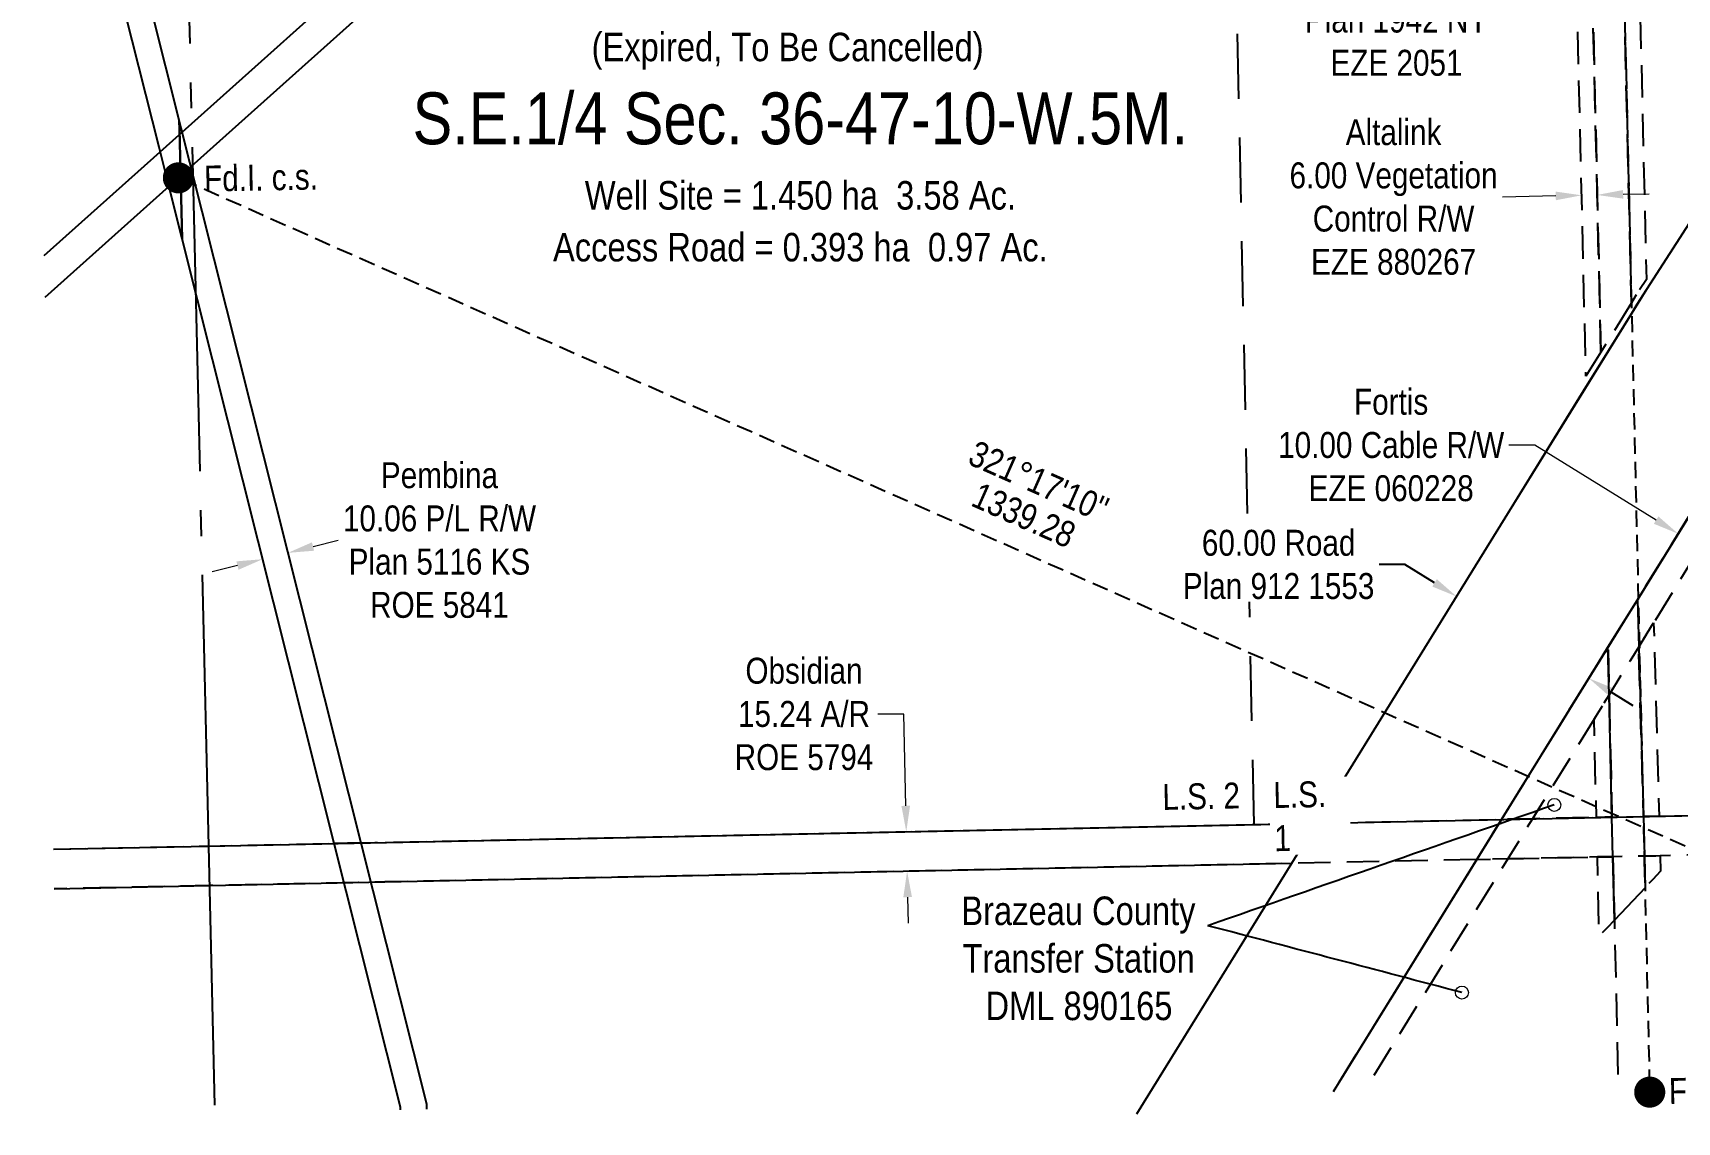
# Model space of a CAD drawing. Extents: x 611681 to 614275, y 5882844 to 5885656.
# Drawn here: x 611753 to 612387, y 5883547 to 5883967 of the extents above; entities that cross this region are included whole.
import ezdxf
from ezdxf.enums import TextEntityAlignment as Align

# ---------------------------------------------------------------- set-up
doc = ezdxf.new("R2010")
doc.units = 0
doc.header["$LTSCALE"] = 5
doc.header["$PDSIZE"] = 0.5
for name, pattern in [('foc-ACCESSROAD', [3.75, 2.5, -1.25]), ('foc-FLOWLINE', [3.75, 2.5, -1.25]), ('foc-LSD', [8, 5, -3]), ('foc-QUARTERLINE', [33, 25, -3, 2, -3]), ('foc-TIELINE', [1.875, 1.25, -0.625]), ('foc-TRAV', [1.875, 1.25, -0.625])]:
    doc.linetypes.add(name, pattern=pattern)
doc.layers.get('Defpoints').update_dxf_attribs({"color": 9})
for name, color, linetype in [('AS-POWER', 104, 'foc-POWER'), ('AS-TELUS', 224, 'foc-TEL'), ('C-AR', 13, 'foc-ACCESSROAD'), ('C-SYMBOL', 7, 'Continuous'), ('F-EZE', 190, 'foc-FLOWLINE'), ('F-RW', 190, 'Continuous'), ('F-WS', 190, 'foc-ACCESSROAD'), ('L-AREAREQUIRED', 7, 'Continuous'), ('L-AREAWORK', 5, 'Continuous'), ('L-BD', 7, 'Continuous'), ('L-MON', 1, 'Continuous'), ('L-MON-T', 1, 'Continuous'), ('L-QSEC', 8, 'foc-QUARTERLINE'), ('L-SEC', 7, 'Continuous'), ('L-SECTION-LSD', 7, 'foc-LSD'), ('L-TIE', 7, 'foc-TIELINE'), ('L-TITLEDB', 4, 'Continuous'), ('L-TITLEDB-T', 4, 'Continuous'), ('P-TRAV', 4, 'foc-TRAV')]:
    doc.layers.add(name, color=color, linetype=linetype)
for name, color, linetype, lineweight in [('C-AR-T', 13, 'Continuous', 9), ('C-WS-T', 13, 'Continuous', 9), ('F-EZE-T', 190, 'Continuous', 9), ('F-RW-T', 190, 'Continuous', 9), ('F-WS-T', 190, 'Continuous', 9)]:
    doc.layers.add(name, color=color, linetype=linetype, lineweight=lineweight)
doc.styles.add('100L', font='ARIALN.TTF', dxfattribs={"height": 11})
doc.styles.add('175L', font='ARIALN.TTF', dxfattribs={"height": 20})
doc.styles.add('80CG', font='ARIALN.TTF', dxfattribs={"height": 10})
doc.styles.add('80L', font='ARIALN.TTF', dxfattribs={"height": 10})
doc.styles.add('foc-LtypeFont', font='ARIALN.TTF', dxfattribs={"height": 7.35})
doc.linetypes.add('foc-POWER', pattern='A,6,-1,["P",foc-LtypeFont,S=0.2,R=0,X=-0.625,Y=-0.75],-1.24,4', length=12.24)
doc.linetypes.add('foc-TEL', pattern='A,2,-1,["T",foc-LtypeFont,S=0.2,R=0,X=-0.425,Y=-0.75],-1.24,8', length=12.24)
doc.linetypes.add('foc-TEL-NOLINE', pattern='A,0,-2,["T",foc-LtypeFont,S=0.2,R=0,X=-0.425,Y=-0.75],-10.24', length=12.24)
doc.dimstyles.new('Compass 5 000', dxfattribs={"dimscale": 5, "dimtxt": 9, "dimasz": 2, "dimexe": 0.2, "dimexo": 0.0625, "dimgap": 0.5, "dimtad": 0, "dimtih": 1, "dimtoh": 1, "dimzin": 0, "dimdsep": 46, "dimtxsty": '80CG', "dimcen": 0.1, "dimse1": 1, "dimse2": 1, "dimclrd": 256, "dimclrt": 256, "dimaunit": 1, "dimadec": 4, "dimazin": 0, "dimtfac": 0.06, "dimtofl": 0, "dimtmove": 0, "dimatfit": 1, "dimfxl": 0.2, "dimtolj": 1, "dimtzin": 0, "dimlwd": -1, "dimarcsym": 0})

# ---------------------------------------------------------------- blocks, each defined once
blk = doc.blocks.new('*D495')
at = {"layer": 'C-AR-T', "transparency": 16777216}
for p, q in [((612088.65, 5883704.41), (612078.65, 5883704.41)), ((612089.38, 5883669.05), (612088.65, 5883704.41)), ((612090.1, 5883633.82), (612090.31, 5883623.82))]:
    blk.add_line(p, q, dxfattribs=at)
for points in [[(612091.04, 5883669.09), (612087.71, 5883669.02), (612089.58, 5883659.06)], [(612091.77, 5883633.85), (612088.44, 5883633.78), (612089.9, 5883643.81)]]:
    blk.add_solid(points, dxfattribs=at)
at = {"layer": 'Defpoints', "color": 0, "transparency": 16777216}
for p in [(612089.58, 5883659.06), (612097.85, 5883659.23), (612098.16, 5883643.98)]:
    blk.add_point(p, dxfattribs=at)
at = {"layer": 'C-AR-T', "transparency": 16777216, "insert": (612050.13, 5883704.41), "char_height": 10, "attachment_point": 5, "style": '80CG'}
blk.add_mtext('\\A1;Obsidian\\P15.24 A/R\\PROE 5794', dxfattribs=at)
blk = doc.blocks.new('*D500')
at = {"layer": 'Defpoints', "color": 0, "transparency": 16777216}
for p in [(612355.52, 5883929.44), (612349.52, 5883929.3), (612350.1, 5883904.5)]:
    blk.add_point(p, dxfattribs=at)
at = {"layer": 'F-EZE-T', "transparency": 16777216}
for p, q in [((612340.11, 5883904.27), (612319.57, 5883903.79)), ((612366.1, 5883904.88), (612376.1, 5883905.11))]:
    blk.add_line(p, q, dxfattribs=at)
for points in [[(612340.07, 5883905.93), (612340.15, 5883902.6), (612350.1, 5883904.5)], [(612366.06, 5883906.54), (612366.14, 5883903.21), (612356.1, 5883904.64)]]:
    blk.add_solid(points, dxfattribs=at)
at = {"layer": 'F-EZE-T', "transparency": 16777216, "insert": (612277.55, 5883903.79), "char_height": 10, "attachment_point": 5, "style": '80CG'}
blk.add_mtext('\\A1;Altalink\\P6.00 Vegetation\\PControl R/W\\PEZE 880267', dxfattribs=at)
blk = doc.blocks.new('*D502')
at = {"layer": 'Defpoints', "color": 0, "transparency": 16777216}
for p in [(612387.34, 5883773.97), (612389.13, 5883776.86), (612397.64, 5883771.6)]:
    blk.add_point(p, dxfattribs=at)
at = {"layer": 'F-EZE-T', "transparency": 16777216}
for p, q in [((612332.07, 5883808.14), (612322.07, 5883808.14)), ((612378.83, 5883779.23), (612332.07, 5883808.14)), ((612404.36, 5883763.45), (612412.86, 5883758.19))]:
    blk.add_line(p, q, dxfattribs=at)
for points in [[(612379.71, 5883780.65), (612377.96, 5883777.81), (612387.34, 5883773.97)], [(612405.23, 5883764.87), (612403.48, 5883762.03), (612395.85, 5883768.71)]]:
    blk.add_solid(points, dxfattribs=at)
at = {"layer": 'F-EZE-T', "transparency": 16777216, "insert": (612276.62, 5883808.14), "char_height": 10, "attachment_point": 5, "style": '80CG'}
blk.add_mtext('\\A1;Fortis\\P10.00 Cable R/W\\PEZE 060228', dxfattribs=at)
blk = doc.blocks.new('*D504')
at = {"layer": 'Defpoints', "color": 0, "transparency": 16777216}
for p in [(612353.17, 5884029.89), (612365.36, 5884030.17), (612366.5, 5883981.3)]:
    blk.add_point(p, dxfattribs=at)
at = {"layer": 'F-RW-T', "transparency": 16777216}
for p, q in [((612344.32, 5883980.79), (612334.32, 5883980.55)), ((612376.5, 5883981.54), (612386.5, 5883981.77))]:
    blk.add_line(p, q, dxfattribs=at)
for points in [[(612344.28, 5883982.45), (612344.36, 5883979.12), (612354.31, 5883981.02)], [(612376.46, 5883983.21), (612376.54, 5883979.87), (612366.5, 5883981.3)]]:
    blk.add_solid(points, dxfattribs=at)
at = {"layer": 'F-RW-T', "transparency": 16777216, "insert": (612278.68, 5883980.55), "char_height": 10, "attachment_point": 5, "style": '80CG'}
blk.add_mtext('\\A1;Altalink\\P12.19 Powerline R/W\\PPlan 1942 NY\\PEZE 2051', dxfattribs=at)
blk = doc.blocks.new('*D508')
at = {"layer": 'Defpoints', "color": 0, "transparency": 16777216}
for p in [(611851.03, 5883766.6), (611855.83, 5883747.52), (611846.08, 5883745.06)]:
    blk.add_point(p, dxfattribs=at)
at = {"layer": 'F-RW-T', "transparency": 16777216}
for p, q in [((611860.73, 5883769.04), (611870.43, 5883771.48)), ((611831.58, 5883761.71), (611821.88, 5883759.27))]:
    blk.add_line(p, q, dxfattribs=at)
for points in [[(611860.32, 5883770.66), (611861.13, 5883767.43), (611851.03, 5883766.6)], [(611831.17, 5883763.33), (611831.99, 5883760.09), (611841.28, 5883764.15)]]:
    blk.add_solid(points, dxfattribs=at)
at = {"layer": 'F-RW-T', "transparency": 16777216, "insert": (611909.51, 5883771.48), "char_height": 10, "attachment_point": 5, "style": '80CG'}
blk.add_mtext('\\A1;Pembina\\P10.06 P/L R/W\\PPlan 5116 KS\\PROE 5841', dxfattribs=at)
blk = doc.blocks.new('*D509')
at = {"layer": 'Defpoints', "color": 0, "transparency": 16777216}
for p in [(612301.87, 5883749.77), (612285.98, 5883724.07), (612337, 5883692.53)]:
    blk.add_point(p, dxfattribs=at)
at = {"layer": 'L-TITLEDB-T', "transparency": 16777216}
for p, q in [((612281.94, 5883762.08), (612271.94, 5883762.08)), ((612293.36, 5883755.03), (612281.94, 5883762.08)), ((612361.39, 5883712.97), (612369.9, 5883707.71))]:
    blk.add_line(p, q, dxfattribs=at)
for points in [[(612294.24, 5883756.44), (612292.48, 5883753.61), (612301.87, 5883749.77)], [(612362.27, 5883714.39), (612360.51, 5883711.55), (612352.88, 5883718.23)]]:
    blk.add_solid(points, dxfattribs=at)
at = {"layer": 'L-TITLEDB-T', "transparency": 16777216, "insert": (612233.21, 5883762.08), "char_height": 10, "attachment_point": 5, "style": '80CG', "bg_fill": 3, "box_fill_scale": 1.1, "bg_fill_color": 256, "bg_fill_true_color": 13158600, "bg_fill_transparency": 0}
blk.add_mtext('\\A1;60.00 Road\\PPlan 912 1553', dxfattribs=at)
blk = doc.blocks.new('fdia')
at = {"color": 255, "const_width": 1}
blk.add_lwpolyline([(-0.5, 0, 1), (0.5, 0, 1)], format="xyb", close=True, dxfattribs=at)
blk = doc.blocks.new('Fdiaa')
blk.add_blockref('fdia', (0, 0))
blk = doc.blocks.new('fdib')
at = {"color": 1, "const_width": 1.6}
blk.add_lwpolyline([(-0.4, 0, 1), (0.4, 0, 1)], format="xyb", close=True, dxfattribs=at)
at = {"color": 1}
blk.add_circle((0, 0), 0.8, dxfattribs=at)
blk = doc.blocks.new('Fdibb')
blk.add_blockref('fdib', (0, 0))
blk = doc.blocks.new('fdicc')
for name in ['Fdibb', 'Fdiaa']:
    blk.add_blockref(name, (0, 0))
blk = doc.blocks.new('FDI')
blk.add_blockref('fdicc', (0, 0))

msp = doc.modelspace()

# ---------------------------------------------------------------- linework, layer by layer
at = {"layer": 'AS-POWER', "flags": 128}
msp.add_lwpolyline([(612254.338, 5883558.834), (612319.231, 5883663.786), (612371.617, 5883748.538), (612422.567, 5883830.955), (612484.644, 5883924.276), (612517.996, 5883969.321), (612561.831, 5884023.901), (612617.292, 5884087.147), (612662.161, 5884111.613)], dxfattribs=at)
at = {"layer": 'AS-TELUS', "linetype": 'foc-TEL-NOLINE', "flags": 128}
msp.add_lwpolyline([(611820.418, 5883653.517), (612247.8, 5883662.312), (612320.602, 5883780.079), (612375.261, 5883868.346), (612408.188, 5883919.28), (612447.024, 5883974.608), (612531.028, 5884080.502, -0.056476), (612511.612, 5884101.707, -0.1785645), (612488.24, 5884185.07, -0.1285037), (612518.734, 5884261.281), (612571.006, 5884349.492), (612586.317, 5884386.789), (612593.371, 5884416.729), (612596.123, 5884443.207), (612657.401, 5884444.623)], format="xyb", dxfattribs=at)
for points in [[(611760.83, 5883637.036), (611820.775, 5883638.274), (611888.435, 5883639.664), (612238.251, 5883646.869)], [(612178.524, 5883550.26), (612238.251, 5883646.869)]]:
    msp.add_lwpolyline(points, dxfattribs=at)
at = {"layer": 'C-AR', "flags": 128}
msp.add_lwpolyline([(611760.592, 5883652.278), (611820.418, 5883653.517), (611874.305, 5883654.624), (611884.62, 5883654.836), (612247.801, 5883662.312), (612319.213, 5883663.786), (612331.131, 5883664.032), (612355.795, 5883664.54), (612361.798, 5883664.664), (612373.981, 5883664.916), (612379.984, 5883665.04), (612410.228, 5883665.665), (612410.716, 5883665.675), (612440.254, 5883666.285), (612462.776, 5883666.75), (612482.608, 5883667.16), (612488.64, 5883667.285), (612627.092, 5883670.149), (612627.451, 5883654.906), (612380.34, 5883649.804), (612374.337, 5883649.683), (612362.154, 5883649.43), (612356.152, 5883649.305), (612321.592, 5883648.591), (612309.675, 5883648.343), (612238.251, 5883646.869), (611888.435, 5883639.665), (611878.121, 5883639.453), (611820.775, 5883638.274), (611760.83, 5883637.036)], dxfattribs=at)
at = {"layer": 'F-EZE'}
msp.add_lwpolyline([(612353.567, 5884533.207), (612355.059, 5884469.34), (612355.574, 5884447.391), (612355.809, 5884437.346), (612356.271, 5884417.659), (612356.646, 5884401.667), (612358.249, 5884333.284), (612358.306, 5884330.852), (612361.284, 5884203.878), (612361.641, 5884188.638), (612369.292, 5883862.993), (612357.536, 5883843.961), (612349.453, 5884188.335), (612349.105, 5884203.575), (612348.857, 5884217.742), (612348.375, 5884234.698), (612346.111, 5884331.266), (612345.768, 5884345.911), (612344.71, 5884391.02), (612344.335, 5884407.012), (612343.63, 5884437.059), (612343.395, 5884447.104), (612342.881, 5884469.084), (612341.389, 5884532.921)], dxfattribs=at)
at = {"layer": 'F-EZE', "flags": 128}
for points in [[(612357.536, 5883843.961), (612351.751, 5883834.716), (612346.03, 5884078.697), (612343.458, 5884188.581), (612343.096, 5884203.81), (612342.848, 5884214.396), (612342.792, 5884216.78), (612342.605, 5884224.78), (612342.45, 5884231.368), (612339.962, 5884337.487), (612339.619, 5884352.131), (612338.83, 5884385.769), (612344.71, 5884391.02), (612345.768, 5884345.911), (612346.111, 5884331.266), (612348.375, 5884234.698), (612348.857, 5884217.742), (612349.105, 5884203.575), (612349.453, 5884188.335), (612357.536, 5883843.961)], [(612371.176, 5883866.115), (612369.292, 5883862.993), (612361.641, 5884188.638), (612361.284, 5884203.878), (612367.284, 5884204.027), (612367.641, 5884188.787), (612375.074, 5883871.979), (612371.176, 5883866.115)], [(612379.984, 5883665.04), (612373.981, 5883664.916), (612372.131, 5883730.342), (612377.874, 5883739.632), (612379.984, 5883665.04)], [(612361.798, 5883664.664), (612355.795, 5883664.54), (612354.907, 5883702.483), (612360.693, 5883711.841), (612361.798, 5883664.664)], [(612362.154, 5883649.43), (612362.729, 5883624.883), (612359.804, 5883621.871), (612356.864, 5883618.873), (612356.152, 5883649.305), (612362.154, 5883649.43)], [(612380.34, 5883649.804), (612380.48, 5883643.828), (612377.56, 5883640.632), (612374.624, 5883637.45), (612374.337, 5883649.682), (612380.34, 5883649.804)]]:
    msp.add_lwpolyline(points, close=True, dxfattribs=at)
msp.add_lwpolyline([(612256.597, 5883562.489), (612309.675, 5883648.343), (612319.213, 5883663.785), (612360.264, 5883730.174), (612371.617, 5883748.538), (612422.567, 5883830.955), (612429.982, 5883842.846), (612437.497, 5883854.672), (612445.11, 5883866.437), (612452.823, 5883878.136), (612460.633, 5883889.771), (612468.54, 5883901.34), (612476.544, 5883912.841), (612484.644, 5883924.276), (612492.84, 5883935.642), (612501.131, 5883946.938), (612509.516, 5883958.166), (612517.996, 5883969.321), (612526.569, 5883980.406), (612535.234, 5883991.418), (612543.992, 5884002.357), (612552.84, 5884013.222), (612561.78, 5884024.014), (612570.81, 5884034.728), (612579.929, 5884045.367), (612589.138, 5884055.93), (612598.435, 5884066.413), (612607.82, 5884076.82), (612617.292, 5884087.147), (612617.631, 5884072.729), (612608.17, 5884062.285), (612598.799, 5884051.761), (612589.52, 5884041.157), (612580.329, 5884030.475), (612571.231, 5884019.715), (612562.223, 5884008.879), (612553.308, 5883997.966), (612544.486, 5883986.978), (612535.757, 5883975.916), (612527.123, 5883964.78), (612518.584, 5883953.571), (612510.14, 5883942.29), (612501.791, 5883930.937), (612493.54, 5883919.515), (612485.386, 5883908.022), (612477.33, 5883896.461), (612469.372, 5883884.833), (612461.513, 5883873.136), (612453.754, 5883861.373), (612446.095, 5883849.545), (612438.536, 5883837.653), (612431.079, 5883825.697), (612380.127, 5883743.276), (612377.874, 5883739.632), (612372.131, 5883730.342), (612368.775, 5883724.913), (612360.693, 5883711.841), (612354.907, 5883702.483), (612331.131, 5883664.032), (612327.742, 5883658.541), (612321.592, 5883648.591), (612268.511, 5883562.735)], dxfattribs=at)
at = {"layer": 'F-RW'}
for points in [[(611757.016, 5883881.263), (611801.753, 5883921.29), (612091.499, 5884180.551), (612101.334, 5884189.333), (612108.86, 5884196.054), (612112.666, 5884199.453), (612375.646, 5884434.75), (612466.963, 5884436.94), (612587.17, 5884439.827), (612595.949, 5884440.046)], [(612595.233, 5884430.889), (612587.385, 5884430.693), (612557.224, 5884429.968), (612527.212, 5884429.249), (612497.201, 5884428.528), (612467.188, 5884427.807), (612384.247, 5884426.088), (612112.894, 5884183.215), (612101.79, 5884173.369), (612027.295, 5884106.717), (611805.112, 5883907.938), (611757.268, 5883865.132)], [(611752.668, 5884159.649), (611787.779, 5884018.062), (611809.142, 5883933.133), (611809.214, 5883930.053), (611809.589, 5883914.052), (611810.206, 5883887.671), (611804.677, 5883909.667), (611801.321, 5883923.009), (611778.024, 5884015.627), (611753.364, 5884115.069)], [(611894.462, 5883551.844), (611894.442, 5883552.797), (611873.468, 5883636.178), (611868.856, 5883654.516), (611879.17, 5883654.729), (611883.782, 5883636.389), (611904.469, 5883554.146), (611904.513, 5883552.051)]]:
    msp.add_lwpolyline(points, dxfattribs=at)
for points in [[(611813.143, 5883917.225), (611879.17, 5883654.729), (611868.856, 5883654.516), (611810.206, 5883887.671), (611809.589, 5883914.052), (611809.214, 5883930.053), (611809.142, 5883933.133), (611809.787, 5883930.565), (611813.143, 5883917.225)], [(612374.624, 5883637.45), (612362.729, 5883624.883), (612362.154, 5883649.43), (612361.798, 5883664.664), (612360.693, 5883711.841), (612360.264, 5883730.174), (612371.617, 5883748.538), (612372.131, 5883730.342), (612373.981, 5883664.916), (612374.337, 5883649.682), (612374.624, 5883637.45)]]:
    msp.add_lwpolyline(points, close=True, dxfattribs=at)
at = {"layer": 'F-WS', "flags": 128}
msp.add_lwpolyline([(612360.693, 5883711.841), (612361.798, 5883664.664), (612355.795, 5883664.54), (612331.131, 5883664.032), (612319.213, 5883663.785), (612360.264, 5883730.174), (612360.693, 5883711.841)], close=True, dxfattribs=at)
msp.add_lwpolyline([(612256.597, 5883562.489), (612309.675, 5883648.343), (612321.592, 5883648.591), (612356.152, 5883649.305), (612362.154, 5883649.43), (612362.729, 5883624.883), (612364.137, 5883564.706)], dxfattribs=at)
at = {"layer": 'L-QSEC'}
for p, q in [((611802.522, 5884417.915), (611820.418, 5883653.517)), ((611820.418, 5883653.517), (611822.756, 5883553.545))]:
    msp.add_line(p, q, dxfattribs=at)
at = {"layer": 'L-SEC'}
for p, q in [((611820.418, 5883653.517), (612627.092, 5883670.149)), ((611760.592, 5883652.282), (611820.418, 5883653.517))]:
    msp.add_line(p, q, dxfattribs=at)
at = {"layer": 'L-SECTION-LSD'}
msp.add_line((612223.755, 5883661.833), (612206.923, 5884466.367), dxfattribs=at)
at = {"layer": 'L-TITLEDB', "flags": 128}
for points in [[(612185.174, 5883561.016), (612238.251, 5883646.869), (612247.8, 5883662.312), (612320.602, 5883780.079), (612351.906, 5883830.716), (612357.692, 5883840.075), (612369.439, 5883859.073), (612371.544, 5883862.477), (612375.261, 5883868.346), (612408.188, 5883919.28)], [(612422.567, 5883830.955), (612371.617, 5883748.538), (612360.264, 5883730.174), (612319.231, 5883663.786), (612309.675, 5883648.343), (612256.597, 5883562.489)]]:
    msp.add_lwpolyline(points, dxfattribs=at)
at = {"layer": 'P-TRAV'}
msp.add_line((612356.777, 5884401.511), (612376.366, 5883558.615), dxfattribs=at)

# ---------------------------------------------------------------- block references
at = {"layer": 'L-MON', "xscale": 4.999999999999998, "yscale": 4.999999999999998, "zscale": 4.999999999999998}
for p in [(611808.796, 5883911.234), (612376.366, 5883558.615)]:
    msp.add_blockref('FDI', p, dxfattribs=at)

# ---------------------------------------------------------------- texts
at = {"layer": 'C-SYMBOL', "color": 3, "style": '175L'}
msp.add_text('S.E.1/4 Sec. 36-47-10-W.5M.', height=19.99232, dxfattribs=at).set_placement((612048.728, 5883918.187), align=Align.BOTTOM_CENTER)
at = {"layer": 'C-WS-T', "insert": (611967.734, 5884022.211), "char_height": 10.99572, "attachment_point": 1, "style": '100L'}
msp.add_mtext_dynamic_manual_height_columns('\\pi51.215;Obsidian\\P\\pi35.73;7-36 (Surface)\\P\\pi40.35;MSL 980848\\P\\pi0.46268;(Expired, To Be Cancelled)', width=150.62767, gutter_width=55, heights=[0], dxfattribs=at)
at = {"layer": 'F-WS-T', "insert": (612110.286, 5883634.048), "char_height": 10.99572, "attachment_point": 1, "style": '100L'}
msp.add_mtext_dynamic_manual_height_columns('\\pi0.53758;Brazeau County\\P\\pi0.96886;Transfer Station\\P\\pi9.8532;DML 890165', width=90.36102, gutter_width=55, heights=[0], dxfattribs=at)
at = {"layer": 'L-AREAREQUIRED', "color": 5, "style": '100L'}
msp.add_text('Well Site = 1.450 ha  3.58 Ac.', height=10.99578, dxfattribs=at).set_placement((612048.728, 5883895.696), align=Align.BOTTOM_CENTER)
at = {"layer": 'L-AREAWORK', "color": 5, "style": '100L'}
msp.add_text('Access Road = 0.393 ha  0.97 Ac.', height=10.99578, dxfattribs=at).set_placement((612048.728, 5883875.704), align=Align.BOTTOM_CENTER)
at = {"layer": 'L-BD', "style": '80L'}
for s, height, p in [("321°17'10''", 9.99616, (612140.721, 5883794.201)), ('1339.28', 9.9962, (612134.947, 5883781.179))]:
    msp.add_text(s, height=height, rotation=336.0836, dxfattribs=at).set_placement(p, align=Align.MIDDLE)
at = {"layer": 'L-MON-T', "char_height": 9.99167, "width": 43.02456, "attachment_point": 5, "rotation": 1.085975, "style": '80CG'}
for insert in [(611840.65, 5883911.27), (612405.684, 5883559.363)]:
    msp.add_mtext('\\A1;Fd.I. c.s.', dxfattribs=dict(at, insert=insert))

# ---------------------------------------------------------------- dimensions: what is measured, and where the dimension line sits
at = {"layer": 'C-AR-T'}
dim = msp.add_linear_dim(base=(612089.584, 5883659.055), p1=(612098.163, 5883643.984), p2=(612097.849, 5883659.225), angle=91.179302, text='Obsidian\\P15.24 A/R\\PROE 5794', dimstyle='Compass 5 000', dxfattribs=at)
dim.commit()
dim.dimension.update_dxf_attribs({"geometry": '*D495', "text_midpoint": (612050.127, 5883704.406), "dimtype": 161})
at = {"layer": 'F-EZE-T'}
for base, p1, p2, angle, text, picture, middle in [((612350.104, 5883904.502), (612355.523, 5883929.44), (612349.524, 5883929.3), 181.340151, 'Altalink\\P6.00 Vegetation\\PControl R/W\\PEZE 880267', '*D500', (612277.549, 5883903.787)), ((612387.339, 5883773.971), (612397.638, 5883771.602), (612389.127, 5883776.863), 148.275558, 'Fortis\\P10.00 Cable R/W\\PEZE 060228', '*D502', (612276.616, 5883808.141))]:
    dim = msp.add_linear_dim(base=base, p1=p1, p2=p2, angle=angle, text=text, dimstyle='Compass 5 000', dxfattribs=at)
    dim.commit()
    dim.dimension.update_dxf_attribs({"geometry": picture, "text_midpoint": middle, "dimtype": 161})
at = {"layer": 'F-RW-T'}
for base, p1, p2, angle, text, picture, middle in [((612366.503, 5883981.305), (612353.17, 5884029.886), (612365.36, 5884030.171), 1.340385, 'Altalink\\P12.19 Powerline R/W\\PPlan 1942 NY\\PEZE 2051', '*D504', (612278.685, 5883980.552)), ((611851.03, 5883766.602), (611846.079, 5883745.063), (611855.831, 5883747.516), 14.11906, 'Pembina\\P10.06 P/L R/W\\PPlan 5116 KS\\PROE 5841', '*D508', (611909.512, 5883771.481))]:
    dim = msp.add_linear_dim(base=base, p1=p1, p2=p2, angle=angle, text=text, dimstyle='Compass 5 000', dxfattribs=at)
    dim.commit()
    dim.dimension.update_dxf_attribs({"geometry": picture, "text_midpoint": middle, "dimtype": 161})

# ---------------------------------------------------------------- leaders
at = {"layer": 'F-WS-T', "path_type": 1}
msp.add_leader([(612303.924, 5883597.03), (612205.933, 5883622.802)], dimstyle='Compass 5 000', override={"dimasz": 1, "dimldrblk": 'DotBlank'}, dxfattribs=at)

# ---------------------------------------------------------------- next in the draw order: texts
at = {"layer": 'L-SECTION-LSD', "char_height": 9.9962, "attachment_point": 1, "rotation": 1.181145, "style": '100L', "bg_fill": 3, "box_fill_scale": 1.15, "bg_fill_color": 256, "bg_fill_true_color": 256, "bg_fill_transparency": 0}
for s, insert, width in [('L.S. 2', (612188.263, 5883677.438), 30.10159), ('L.S. 1', (612231.078, 5883678.17), 27.90647)]:
    msp.add_mtext(s, dxfattribs=dict(at, insert=insert, width=width))

# ---------------------------------------------------------------- next in the draw order: linework, layer by layer
at = {"layer": 'L-TIE'}
msp.add_line((612629.977, 5883547.055), (611808.796, 5883911.234), dxfattribs=at)

# ---------------------------------------------------------------- next in the draw order: leaders
at = {"layer": 'F-WS-T', "path_type": 1}
msp.add_leader([(612339.563, 5883669.401), (612205.933, 5883622.802)], dimstyle='Compass 5 000', override={"dimasz": 1, "dimldrblk": 'DotBlank'}, dxfattribs=at)

# ---------------------------------------------------------------- next in the draw order: dimensions: what is measured, and where the dimension line sits
at = {"layer": 'L-TITLEDB-T'}
dim = msp.add_linear_dim(base=(612301.865, 5883749.769), p1=(612336.996, 5883692.53), p2=(612285.977, 5883724.069), angle=148.276201, text='60.00 Road\\PPlan 912 1553', dimstyle='Compass 5 000', override={"dimtfill": 1}, dxfattribs=at)
dim.commit()
dim.dimension.update_dxf_attribs({"geometry": '*D509', "text_midpoint": (612233.21, 5883762.083), "dimtype": 161})

doc.saveas('drawing.dxf')
